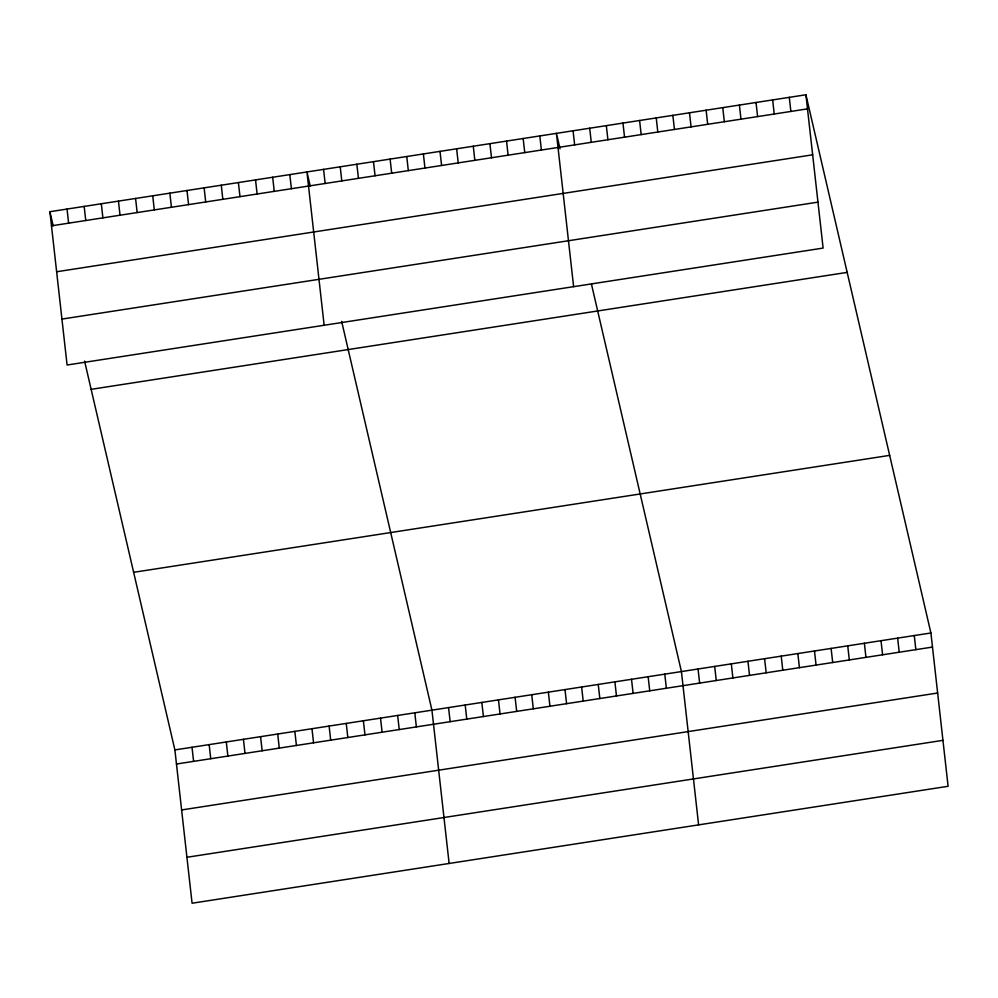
<?xml version="1.0" encoding="UTF-8"?>
<svg xmlns="http://www.w3.org/2000/svg" width="998" height="998" viewBox="0 0 998 998"><rect width="100%" height="100%" fill="white"/><g stroke="black" fill="none" stroke-linecap="round" stroke-linejoin="round"><path stroke-width="1.5" d="M805.922 94.773L823.113 248.078L67.091 365.019L49.9 211.713L805.922 94.773L930.909 632.981L948.1 786.287L192.078 903.227L174.887 749.922L84.593 361.139M51.484 225.822L807.507 108.869M56.636 271.755L812.659 154.815M61.938 319.086L817.961 202.145M91.142 389.332L847.165 272.379M133.645 572.316L889.655 455.375M174.887 749.922L930.909 632.981M176.459 764.019L932.481 647.078M181.624 809.952L937.633 693.011M186.925 857.282L942.948 740.341M560.04 148.877L556.435 133.37L573.625 286.663M591.465 284.193L681.422 671.567L698.612 824.872M310.216 186.052L306.947 171.955L324.138 325.261M341.64 321.368L431.934 710.164L449.125 863.47M49.9 211.713L53.168 225.81M914.268 635.551L915.852 649.648M897.639 638.121L899.223 652.218M881.009 640.691L882.594 654.8M864.38 643.273L865.952 657.37M789.293 97.342L790.865 111.452M847.739 645.843L849.323 659.94M772.652 99.925L774.236 114.022M831.109 648.413L832.694 662.51M756.022 102.495L757.607 116.591M814.48 650.983L816.065 665.08M739.393 105.064L740.978 119.161M797.839 653.565L799.423 667.662M722.764 107.634L724.336 121.731M781.209 656.135L782.794 670.232M706.122 110.217L707.707 124.313M764.58 658.705L766.165 672.802M689.493 112.786L691.078 126.883M747.951 661.275L749.523 675.372M672.864 115.356L674.448 129.453M731.309 663.857L732.894 677.954M656.235 117.926L657.807 132.023M714.68 666.427L716.265 680.524M639.593 120.508L641.178 134.605M698.051 668.997L699.635 683.094M622.964 123.078L624.548 137.175M606.335 125.648L607.907 139.745M664.78 674.149L666.365 688.246M589.693 128.218L591.278 142.315M648.151 676.719L649.735 690.816M573.064 130.8L574.648 144.897M631.522 679.289L633.106 693.385M614.893 681.859L616.465 695.955M539.806 135.94L541.378 150.037M598.251 684.428L599.835 698.538M523.164 138.51L524.748 152.607M581.622 687.011L583.206 701.107M506.535 141.08L508.119 155.189M564.993 689.581L566.577 703.677M489.906 143.662L491.49 157.759M548.364 692.15L549.935 706.247M473.277 146.232L474.848 160.329M531.722 694.72L533.306 708.817M456.635 148.802L458.219 162.899M515.093 697.303L516.677 711.399M440.006 151.372L441.59 165.468M498.464 699.872L500.048 713.969M423.377 153.954L424.961 168.051M481.822 702.442L483.406 716.539M406.747 156.524L408.319 170.621M465.193 705.012L466.777 719.109M390.106 159.094L391.69 173.19M448.564 707.594L450.148 721.691M373.477 161.664L375.061 175.76M356.847 164.246L358.432 178.343M414.794 712.809L416.378 726.906M340.218 166.816L341.79 180.912M397.653 715.466L399.237 729.563M323.577 169.386L325.161 183.482M380.525 718.111L382.097 732.208M363.384 720.768L364.969 734.865M289.807 174.613L291.391 188.709M346.244 723.413L347.828 737.51M272.679 177.257L274.25 191.354M329.115 726.07L330.687 740.167M255.538 179.914L257.122 194.011M311.975 728.715L313.559 742.811M238.397 182.559L239.982 196.656M294.834 731.372L296.418 745.469M221.269 185.216L222.841 199.313M277.706 734.017L279.278 748.113M204.128 187.861L205.713 201.958M260.565 736.674L262.15 750.77M186.988 190.518L188.572 204.615M243.425 739.318L245.009 753.415M169.86 193.163L171.431 207.26M226.297 741.976L227.868 756.072M152.719 195.82L154.303 209.917M209.156 744.62L210.74 758.717M135.578 198.465L137.163 212.562M192.015 747.277L193.6 761.374M118.45 201.122L120.022 215.219M101.309 203.767L102.894 217.863M84.169 206.424L85.753 220.521M67.041 209.069L68.612 223.165"/></g></svg>
